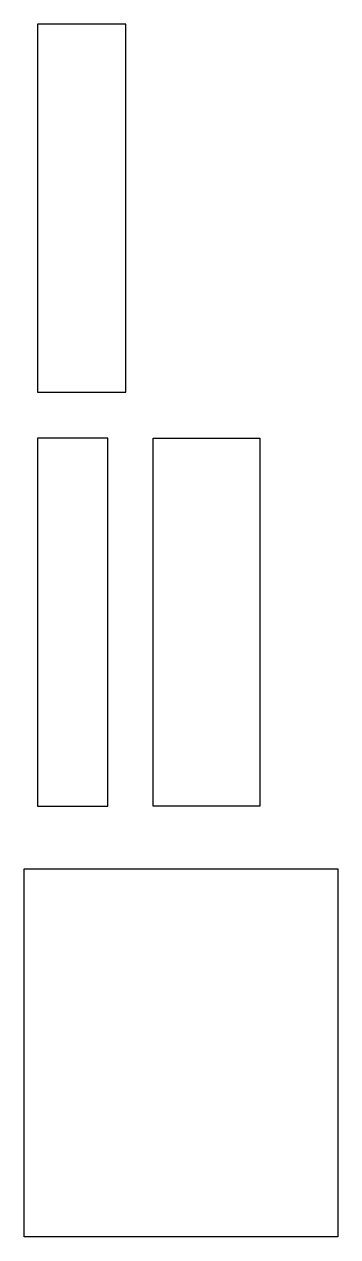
# Model space of a CAD drawing. Header units: inches. Extents: x 1.8 to 23.5, y 1.8 to 85.8.
import ezdxf

# ---------------------------------------------------------------- set-up
doc = ezdxf.new("R2010")
doc.units = ezdxf.units.IN
doc.header["$MEASUREMENT"] = 0
doc.layers.add('Lines', color=114, linetype='Continuous', true_color=0x1bb158)

msp = doc.modelspace()

# ---------------------------------------------------------------- linework, layer by layer
at = {"layer": 'Lines', "color": 153, "true_color": 0x5890e1, "extrusion": (3.6e-15, -1.03238e-07, 1)}
msp.add_lwpolyline([(8.843, 60.34), (8.843, 85.84), (2.721, 85.84), (2.721, 60.34)], close=True, dxfattribs=at)
at = {"layer": 'Lines', "color": 153, "true_color": 0x5890e1, "extrusion": (-8.74228e-08, -8.74228e-08, 1)}
msp.add_lwpolyline([(7.591, 31.642), (7.591, 57.142), (2.721, 57.142), (2.721, 31.642)], close=True, dxfattribs=at)
at = {"layer": 'Lines', "color": 153, "true_color": 0x5890e1, "extrusion": (8.74228e-08, 0, -1)}
for points in [[(-10.737, 31.642), (-10.737, 57.142), (-18.12, 57.142), (-18.12, 31.642)], [(-1.8, 1.8), (-1.8, 27.3), (-23.523, 27.3), (-23.523, 1.8)]]:
    msp.add_lwpolyline(points, close=True, dxfattribs=at)

doc.saveas('drawing.dxf')
